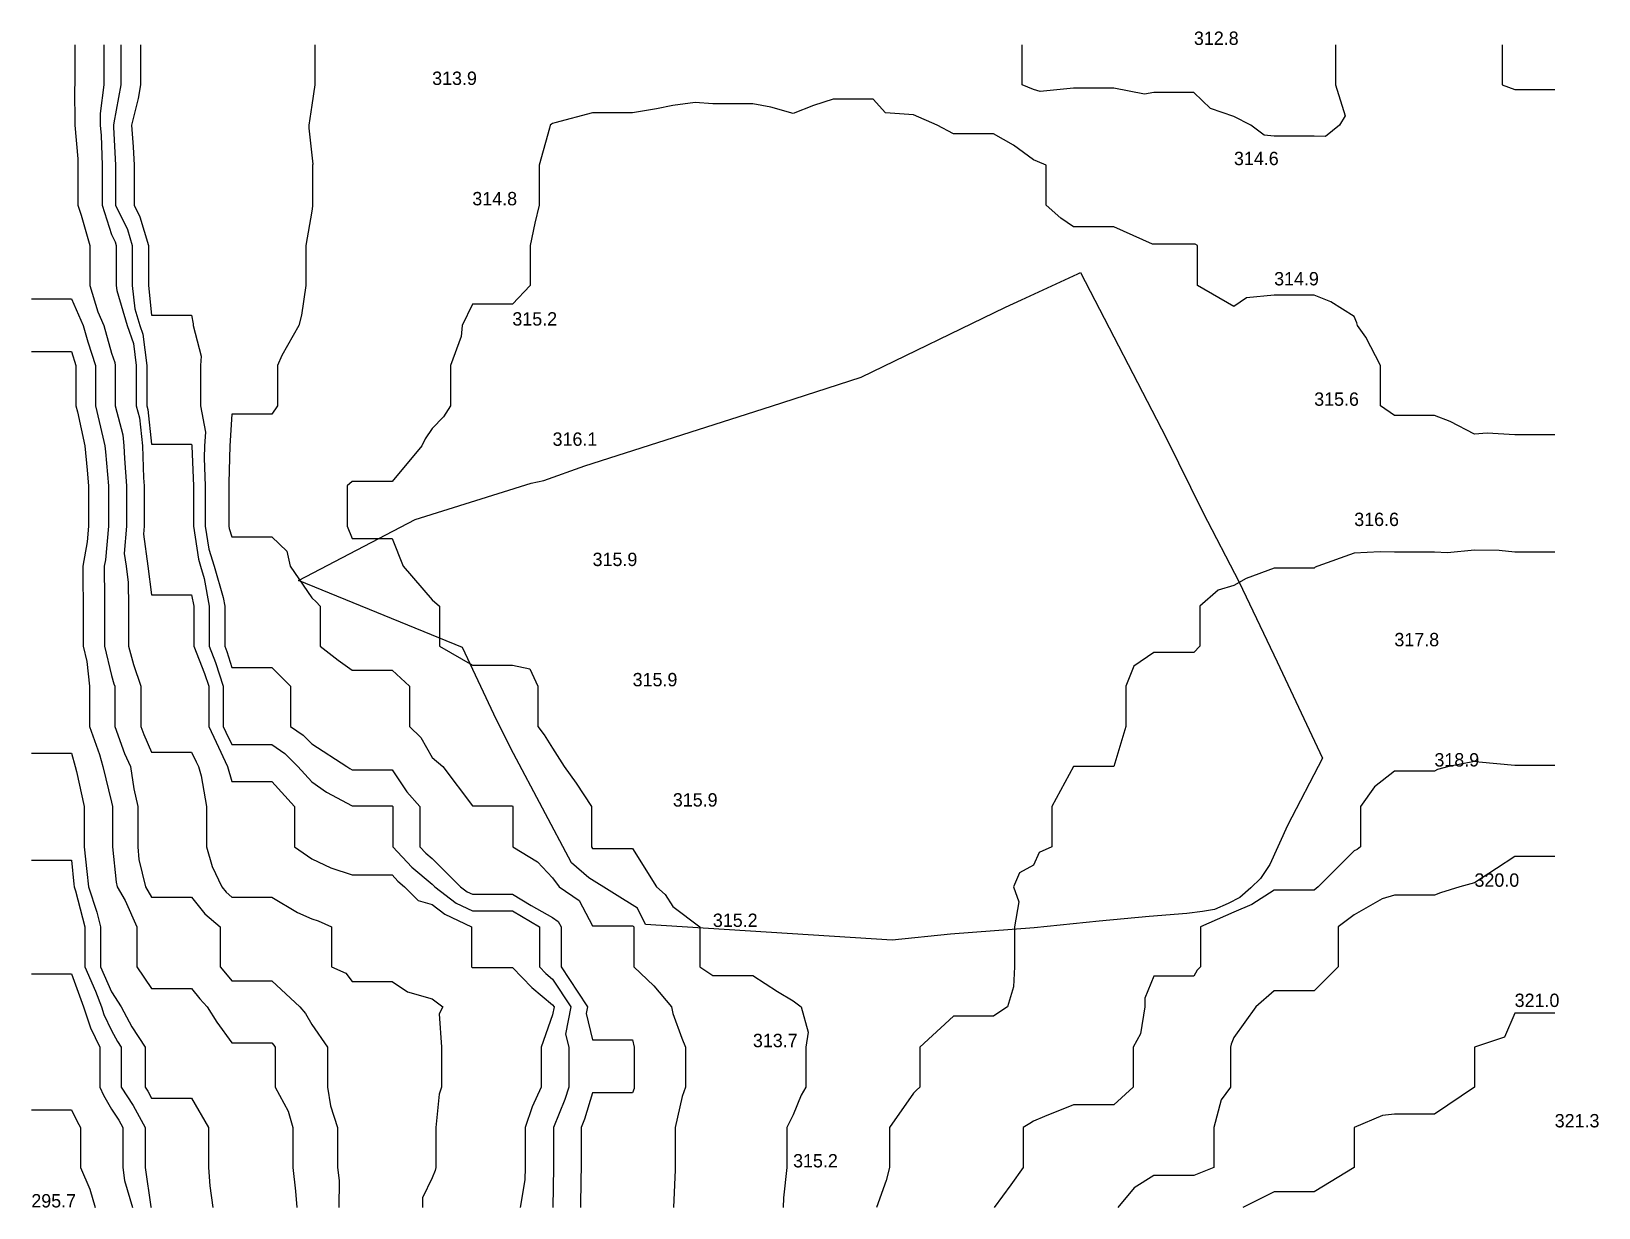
# Model space of a CAD drawing. Extents: x 0 to 117, y 0 to 88.
import ezdxf

# ---------------------------------------------------------------- set-up
doc = ezdxf.new("R2010")
doc.units = 0
for name, color, linetype in [('CONTOURS_MAJEURES', 3, 'CONTINUOUS'), ('CONTOURS_MINEURES', 8, 'CONTINUOUS'), ('PARCELLE', 4, 'CONTINUOUS'), ('POINTS_COTES', 7, 'CONTINUOUS')]:
    doc.layers.add(name, color=color, linetype=linetype)

msp = doc.modelspace()

# ---------------------------------------------------------------- linework, layer by layer
at = {"layer": 'CONTOURS_MAJEURES'}
for points in [[(6.685, 86.999), (6.685, 86.317), (6.685, 84.004), (6.183, 81.178), (6.139, 80.997), (6.15, 80.85), (6.296, 78.001), (6.296, 77.708), (6.296, 74.995), (7.2, 73.196), (7.555, 71.999), (7.555, 70.447), (7.555, 69.003), (7.744, 67.256), (8.123, 65.997), (8.347, 65.344), (8.643, 63.001), (8.643, 60.351), (8.643, 59.994), (8.717, 59.712), (8.999, 57.126), (11.868, 57.126), (11.996, 57.126), (12.016, 57.019), (12.015, 56.999), (12.014, 56.981), (12.137, 54.003), (12.137, 51.138), (12.137, 50.997), (12.51, 48.513), (12.669, 48.001), (12.941, 47.059), (13.308, 45.005), (13.308, 43.31), (13.308, 41.999), (13.793, 40.794), (14.36, 39.003), (14.36, 36.639), (14.36, 35.996), (14.565, 35.56), (15.003, 34.637), (16.362, 34.637), (17.999, 34.637), (18.975, 33.976), (19.933, 33.001), (20.995, 31.844), (22.085, 31.091), (24.002, 30.059), (26.945, 30.059), (26.999, 30.059), (27.02, 30.026), (27.039, 30.005), (27.039, 29.964), (27.039, 26.998), (28.476, 25.48), (29.995, 24.196), (30.188, 24.003), (31.782, 22.783), (33.002, 22.204), (34.795, 22.204), (35.998, 22.204), (38.03, 20.996), (38.03, 20.025), (38.03, 18), (38.511, 17.508), (39.005, 17.098), (40.366, 15.005), (39.978, 12.974), (40.215, 11.998), (40.215, 10.788), (40.215, 9.002), (39.926, 8.078), (39.067, 5.996), (39.067, 3.062), (39.067, 3), (39.026, 0.025), (39.026, 0.004)], [(0, 26), (0.998, 26), (2.996, 26), (3.189, 24.195), (3.21, 24.003), (3.312, 23.686), (4.006, 20.996), (4.006, 19.007), (4.006, 18), (4.804, 16.199), (5.241, 15.005), (5.434, 14.435), (6.003, 13.238), (6.439, 12.435), (6.721, 11.998), (6.721, 9.72), (6.721, 9.002), (7.625, 7.624), (8.528, 5.996), (8.528, 5.524), (8.528, 3), (8.941, 0.063), (8.957, 0.004)], [(113.999, 26.268), (113.268, 26.268), (111.002, 26.268), (109.631, 25.368), (107.995, 24.295), (106.906, 24.003), (105.445, 23.555), (104.999, 23.365), (104.363, 23.365), (102.003, 23.365), (101.087, 23.088), (98.996, 21.904), (97.797, 20.996), (97.797, 19.199), (97.797, 18), (95.999, 16.203), (94.801, 16.203), (93.003, 16.203), (91.628, 15.005), (89.996, 12.72), (89.779, 12.215), (89.728, 11.998), (89.728, 9.271), (89.728, 9.002), (89.05, 8.053), (88.498, 5.996), (88.498, 4.498), (88.498, 3), (87, 2.392), (84.612, 2.392), (84.003, 2.392), (82.529, 1.473), (81.313, 0.004)]]:
    msp.add_lwpolyline(points, dxfattribs=at)
at = {"layer": 'CONTOURS_MINEURES'}
for points in [[(3.246, 86.999), (3.246, 84.253), (3.246, 84.004), (3.217, 83.783), (3.261, 80.997), (3.475, 78.479), (3.491, 78.001), (3.491, 75.49), (3.491, 74.995), (3.728, 74.266), (4.365, 71.999), (4.365, 70.368), (4.365, 69.003), (4.968, 67.031), (5.423, 65.997), (6.003, 63.936), (6.242, 63.24), (6.272, 63.001), (6.272, 62.731), (6.272, 59.994), (6.837, 57.832), (6.928, 56.999), (6.959, 56.043), (7.117, 54.003), (7.117, 52.114), (7.117, 50.997), (6.954, 48.951), (7.087, 48.001), (7.243, 46.761), (7.259, 45.005), (7.259, 43.259), (7.259, 41.999), (7.636, 40.636), (8.189, 39.003), (8.189, 36.809), (8.189, 35.996), (8.407, 35.404), (8.999, 34.069), (10.927, 34.069), (11.996, 34.069), (12.337, 33.341), (12.499, 33.001), (12.698, 32.301), (13.119, 30.005), (13.119, 28.882), (13.119, 26.998), (13.524, 25.525), (14.251, 24.003), (14.587, 23.587), (15.003, 23.229), (15.774, 23.229), (17.999, 23.229), (19.922, 22.072), (20.995, 21.61), (21.459, 21.46), (22.473, 20.996), (22.473, 19.524), (22.473, 18), (23.525, 17.525), (24.002, 16.918), (25.085, 16.918), (26.999, 16.918), (28.141, 16.147), (29.995, 15.615), (30.792, 15.005), (30.508, 14.492), (30.687, 11.998), (30.687, 9.692), (30.687, 9.002), (30.509, 8.488), (30.26, 5.996), (30.26, 3.264), (30.26, 3), (30.231, 2.765), (29.995, 2.225), (29.283, 0.716), (29.271, 0.004)], [(5.417, 86.999), (5.417, 86.415), (5.417, 84.004), (5.138, 81.862), (5.152, 80.997), (5.219, 80.216), (5.292, 78.001), (5.292, 77.29), (5.292, 74.995), (6.003, 72.804), (6.272, 72.268), (6.352, 71.999), (6.352, 71.65), (6.352, 69.003), (6.394, 68.611), (7.181, 65.997), (7.645, 64.643), (7.853, 63.001), (7.853, 61.145), (7.853, 59.994), (8.09, 59.086), (8.318, 56.999), (8.396, 54.607), (8.442, 54.003), (8.442, 53.444), (8.442, 50.997), (8.394, 50.392), (8.728, 48.001), (8.999, 45.852), (9.846, 45.852), (11.996, 45.852), (12.147, 45.005), (12.147, 42.149), (12.147, 41.999), (12.965, 39.968), (13.27, 39.003), (13.27, 37.728), (13.27, 35.996), (13.822, 34.82), (14.685, 33.001), (15.003, 31.887), (16.885, 31.887), (17.999, 31.887), (19.686, 30.005), (19.686, 28.692), (19.686, 26.998), (20.995, 26.088), (22.409, 25.411), (24.002, 24.886), (26.115, 24.886), (26.999, 24.886), (27.428, 24.432), (27.936, 24.003), (28.958, 22.962), (29.995, 22.676), (30.947, 21.948), (32.95, 20.996), (32.95, 20.944), (32.95, 18), (33.002, 17.958), (33.044, 17.958), (35.998, 17.958), (37.46, 16.461), (39.005, 15.178), (39.118, 15.005), (39.005, 14.416), (38.149, 11.998), (38.149, 9.855), (38.149, 9.002), (37.47, 7.531), (36.951, 5.996), (36.951, 3.949), (36.951, 3), (36.938, 2.064), (36.585, 0.004)], [(8.169, 86.999), (8.169, 84.834), (8.169, 84.004), (7.988, 82.989), (7.494, 80.997), (7.619, 79.382), (7.689, 78.001), (7.689, 76.309), (7.689, 74.995), (8.127, 74.123), (8.759, 71.999), (8.759, 69.244), (8.759, 69.003), (8.999, 66.776), (9.776, 66.776), (11.996, 66.776), (12.117, 66.118), (12.111, 65.997), (12.715, 63.718), (12.654, 63.001), (12.654, 62.342), (12.654, 59.994), (13.025, 58.024), (12.963, 56.999), (12.934, 56.064), (13.018, 54.003), (13.018, 52.019), (13.018, 50.997), (13.277, 49.277), (13.675, 48.001), (14.353, 45.652), (14.469, 45.005), (14.469, 44.471), (14.469, 41.999), (14.622, 41.619), (15.003, 40.415), (16.587, 40.415), (17.999, 40.415), (19.395, 39.003), (19.395, 37.602), (19.395, 35.996), (20.349, 35.35), (20.995, 34.693), (23.616, 33.001), (23.844, 32.843), (24.002, 32.758), (24.245, 32.758), (26.999, 32.758), (28.09, 31.096), (29.078, 30.005), (29.078, 27.919), (29.078, 26.998), (29.523, 26.527), (29.995, 26.129), (32.115, 24.003), (32.618, 23.618), (33.002, 23.436), (33.567, 23.436), (35.998, 23.436), (37.395, 22.606), (39.005, 21.698), (39.42, 21.412), (39.643, 20.996), (39.643, 20.358), (39.643, 18), (40.896, 16.11), (41.614, 15.005), (41.523, 14.524), (42.001, 12.552), (44.446, 12.552), (44.998, 12.552), (45.118, 11.998), (45.118, 9.122), (45.118, 9.002), (45.103, 8.897), (44.998, 8.573), (44.57, 8.573), (42.001, 8.573), (41.388, 6.612), (41.134, 5.996), (41.134, 5.128), (41.134, 3), (41.121, 2.12), (41.092, 0.004)], [(21.21, 86.999), (21.21, 86.785), (21.21, 84.004), (20.995, 82.5), (20.77, 80.997), (20.759, 80.761), (20.995, 78.75), (21.058, 78.064), (21.048, 78.001), (21.048, 75.048), (21.048, 74.995), (21.049, 74.941), (20.995, 74.567), (20.546, 71.999), (20.546, 69.453), (20.546, 69.003), (20.214, 66.781), (20.023, 65.997), (18.748, 63.75), (18.412, 63.001), (18.412, 62.586), (18.412, 59.994), (17.999, 59.364), (15.633, 59.364), (15.003, 59.364), (14.86, 56.999), (14.773, 54.232), (14.782, 54.003), (14.782, 53.783), (14.782, 50.997), (14.811, 50.805), (15.003, 50.191), (15.808, 50.191), (17.999, 50.191), (19.112, 49.114), (19.366, 48.001), (20.995, 45.622), (21.321, 45.33), (21.608, 45.005), (21.608, 42.612), (21.608, 41.999), (22.953, 40.953), (24.002, 40.219), (25.218, 40.219), (26.999, 40.219), (28.289, 39.003), (28.289, 37.708), (28.289, 35.996), (29.158, 35.16), (29.995, 33.687), (30.782, 33.001), (33.002, 30.053), (35.951, 30.053), (35.998, 30.053), (36.03, 30.005), (36.03, 29.973), (36.03, 26.998), (37.881, 25.878), (39.005, 24.663), (39.505, 24.003), (40.984, 22.982), (42.001, 21.086), (44.908, 21.086), (44.998, 21.086), (45.046, 21.044), (45.075, 20.996), (45.075, 20.919), (45.075, 18), (46.586, 16.587), (47.902, 15.005), (48.005, 14.53), (48.68, 12.676), (48.945, 11.998), (48.945, 11.058), (48.945, 9.002), (48.7, 8.305), (48.19, 5.996), (48.19, 3.186), (48.19, 3), (48.186, 2.819), (48.059, 0.004)], [(97.586, 86.999), (97.586, 85.59), (97.586, 84.004), (98.311, 81.684), (97.894, 80.997), (96.844, 80.152), (95.999, 80.165), (95.167, 80.165), (93.003, 80.165), (92.251, 80.248), (91.262, 80.997), (89.996, 81.651), (88.228, 82.229), (87, 83.442), (84.564, 83.442), (84.003, 83.442), (83.305, 83.305), (80.996, 83.75), (80.744, 83.75), (78, 83.75), (75.498, 83.508), (75.004, 83.651), (74.136, 84.004), (74.136, 86.135), (74.136, 86.999)], [(110.077, 86.999), (110.077, 86.078), (110.077, 84.004), (111.002, 83.65), (113.646, 83.65), (113.999, 83.65)], [(113.999, 57.832), (113.165, 57.832), (111.002, 57.832), (108.956, 57.956), (107.995, 57.877), (106.169, 58.824), (104.999, 59.26), (104.265, 59.26), (102.003, 59.26), (100.973, 59.994), (100.973, 61.024), (100.973, 63.001), (99.855, 65.141), (99.25, 65.997), (99.193, 66.195), (98.996, 66.665), (97.233, 67.765), (95.999, 68.278), (95.276, 68.278), (93.003, 68.278), (90.936, 68.064), (89.996, 67.421), (87.272, 69.003), (87.272, 71.727), (87.272, 71.999), (87.083, 72.082), (87, 72.08), (84.084, 72.08), (84.003, 72.08), (83.903, 72.099), (80.996, 73.386), (79.609, 73.386), (78, 73.386), (77.045, 74.04), (75.931, 74.995), (75.931, 77.071), (75.931, 78.001), (75.288, 78.286), (75.004, 78.391), (73.5, 79.499), (71.997, 80.337), (71.336, 80.337), (69, 80.337), (67.783, 80.997), (66.004, 81.769), (63.911, 81.911), (62.997, 82.947), (61.944, 82.947), (60.001, 82.947), (58.533, 82.47), (57.004, 81.856), (55.334, 82.333), (53.997, 82.58), (52.42, 82.58), (51.001, 82.58), (49.686, 82.684), (48.005, 82.468), (46.791, 82.21), (44.998, 81.917), (42.919, 81.917), (42.001, 81.917), (39.172, 81.164), (39.005, 81.113), (38.926, 81.076), (38.817, 80.997), (38.774, 80.767), (38.003, 78.001), (38.003, 75.997), (38.003, 74.995), (37.669, 73.663), (37.325, 71.999), (37.325, 70.678), (37.325, 69.003), (35.998, 67.594), (34.406, 67.594), (33.002, 67.594), (32.25, 65.997), (32.177, 65.175), (31.376, 63.001), (31.376, 61.621), (31.376, 59.994), (30.835, 59.157), (29.995, 58.288), (29.475, 57.518), (29.211, 56.999), (26.999, 54.336), (26.666, 54.336), (24.002, 54.336), (23.63, 54.003), (23.63, 53.631), (23.63, 50.997), (24.002, 50.075), (26.077, 50.075), (26.999, 50.075), (27.816, 48.001), (29.995, 45.463), (30.553, 45.005), (30.553, 42.557), (30.553, 41.999), (33.002, 40.576), (34.575, 40.576), (35.998, 40.576), (37.305, 40.304), (37.893, 39.003), (37.893, 37.109), (37.893, 35.996), (38.369, 35.363), (39.005, 34.366), (39.873, 33.001), (40.764, 31.763), (41.921, 30.005), (41.921, 29.924), (41.921, 26.998), (42.001, 26.875), (44.875, 26.875), (44.998, 26.875), (46.782, 24.003), (47.432, 23.43), (48.005, 22.515), (50.016, 20.996), (50.016, 20.011), (50.016, 18), (51.001, 17.37), (51.632, 17.37), (53.997, 17.37), (55.848, 16.157), (57.004, 15.478), (57.596, 15.005), (58.136, 13.133), (57.96, 11.998), (57.96, 9.958), (57.96, 9.002), (57.604, 8.401), (57.004, 6.942), (56.544, 5.996), (56.544, 5.537), (56.544, 3), (56.277, 0.729), (56.259, 0.004)], [(0, 68.001), (0.998, 68.001), (2.996, 68.001), (3.877, 65.997), (4.22, 64.777), (4.794, 63.001), (4.794, 61.793), (4.794, 59.994), (5.361, 57.638), (5.503, 56.999), (5.546, 56.544), (5.766, 54.003), (5.766, 53.766), (5.766, 50.997), (5.54, 48.462), (5.455, 48.001), (5.475, 45.532), (5.48, 45.005), (5.48, 44.483), (5.48, 41.999), (6.003, 39.811), (6.178, 39.178), (6.237, 39.003), (6.237, 38.768), (6.237, 35.996), (6.98, 33.978), (7.414, 33.001), (7.665, 31.339), (7.963, 30.005), (7.963, 28.038), (7.963, 26.998), (8.055, 26.054), (8.533, 24.003), (8.999, 23.215), (9.784, 23.215), (11.996, 23.215), (12.987, 21.988), (14.138, 20.996), (14.138, 18.861), (14.138, 18), (14.525, 17.525), (15.003, 16.974), (16.973, 16.974), (17.999, 16.974), (20.098, 15.005), (20.512, 14.519), (20.995, 13.693), (22.167, 11.998), (22.167, 10.17), (22.167, 9.002), (22.381, 7.617), (22.912, 5.996), (22.912, 4.086), (22.912, 3), (23.031, 2.033), (23, 0.004)], [(0, 64.06), (1.058, 64.06), (2.996, 64.06), (3.338, 63.001), (3.338, 60.337), (3.338, 59.994), (3.446, 59.546), (4.011, 56.999), (4.182, 55.185), (4.285, 54.003), (4.285, 52.285), (4.285, 50.997), (4.18, 49.817), (3.842, 48.001), (3.849, 47.151), (3.872, 45.005), (3.872, 42.875), (3.872, 41.999), (4.146, 40.853), (4.354, 39.003), (4.354, 37.354), (4.354, 35.996), (5.092, 33.908), (5.352, 33.001), (6.003, 30.343), (6.078, 30.005), (6.078, 29.929), (6.078, 26.998), (6.338, 24.337), (6.416, 24.003), (7.019, 22.983), (7.894, 20.996), (7.894, 19.891), (7.894, 18), (8.999, 16.386), (10.381, 16.386), (11.996, 16.386), (12.616, 15.623), (13.152, 15.005), (13.874, 13.876), (15.003, 12.332), (17.666, 12.332), (17.999, 12.332), (18.152, 12.152), (18.242, 11.998), (18.242, 11.755), (18.242, 9.002), (19.219, 7.22), (19.575, 5.996), (19.575, 4.576), (19.575, 3), (19.769, 1.231), (19.855, 0.004)], [(113.999, 49.044), (112.046, 49.044), (111.002, 49.044), (109.837, 49.162), (107.995, 49.184), (105.984, 48.986), (104.999, 49.043), (103.957, 49.043), (102.003, 49.043), (100.941, 49.058), (98.996, 48.969), (96.26, 48.001), (96.08, 47.92), (95.999, 47.843), (95.842, 47.843), (93.003, 47.843), (90.921, 47.079), (89.996, 46.548), (88.811, 46.19), (87.449, 45.005), (87.449, 44.554), (87.449, 41.999), (87, 41.526), (84.476, 41.526), (84.003, 41.526), (82.5, 40.501), (81.912, 39.003), (81.912, 36.911), (81.912, 35.996), (80.996, 33.001), (78, 33.001), (76.377, 30.005), (76.377, 28.627), (76.377, 26.998), (75.426, 26.576), (75.004, 25.625), (73.947, 25.055), (73.5, 24.003), (73.887, 22.886), (73.572, 20.996), (73.572, 19.427), (73.572, 18), (73.5, 16.503), (73.052, 15.005), (72.409, 14.593), (71.997, 14.314), (69.689, 14.314), (69, 14.314), (66.491, 11.998), (66.491, 9.489), (66.491, 9.002), (66.229, 8.776), (66.004, 8.563), (64.219, 5.996), (64.219, 4.217), (64.219, 3), (63.968, 2.033), (63.25, 0.004)], [(0, 34.011), (1.01, 34.011), (2.996, 34.011), (3.285, 33.001), (3.379, 32.619), (3.956, 30.005), (3.956, 27.958), (3.956, 26.998), (4.152, 25.155), (4.28, 24.003), (4.895, 22.104), (5.181, 20.996), (5.181, 20.177), (5.181, 18), (6.003, 16.145), (6.727, 15.005), (7.528, 13.529), (8.515, 11.998), (8.515, 11.514), (8.515, 9.002), (8.707, 8.709), (8.999, 8.182), (9.816, 8.182), (11.996, 8.182), (13.262, 5.996), (13.262, 4.261), (13.262, 3), (13.366, 1.635), (13.589, 0.004)], [(113.999, 33.078), (113.921, 33.078), (111.002, 33.078), (108.317, 33.322), (107.995, 33.37), (106.069, 33.001), (105.219, 32.78), (104.999, 32.644), (104.642, 32.644), (102.003, 32.644), (100.519, 31.483), (99.474, 30.005), (99.474, 27.477), (99.474, 26.998), (99.206, 26.789), (98.996, 26.699), (97.647, 25.351), (96.299, 24.003), (95.999, 23.749), (93.256, 23.749), (93.003, 23.749), (91.335, 22.664), (89.996, 22.092), (87.499, 20.996), (87.499, 20.497), (87.499, 18), (87.238, 17.762), (87, 17.301), (86.301, 17.301), (84.003, 17.301), (83.332, 15.674), (83.325, 15.005), (83.01, 12.992), (82.46, 11.998), (82.46, 10.461), (82.46, 9.002), (80.996, 7.678), (79.32, 7.678), (78, 7.678), (75.826, 6.821), (75.004, 6.474), (74.717, 6.282), (74.224, 5.996), (74.224, 5.219), (74.224, 3), (73.304, 1.698), (72.053, 0.004)], [(0, 17.489), (2.484, 17.489), (2.996, 17.489), (3.905, 15.005), (4.435, 13.436), (5.119, 11.998), (5.119, 9.883), (5.119, 9.002), (5.409, 8.409), (6.003, 7.362), (6.544, 6.538), (6.845, 5.996), (6.845, 3.842), (6.845, 3), (6.982, 2.021), (7.564, 0.004)], [(113.999, 14.542), (111.463, 14.542), (111.002, 14.542), (110.25, 12.75), (107.995, 11.998), (107.995, 9.002), (104.999, 6.979), (102.982, 6.979), (102.003, 6.979), (101.121, 6.877), (98.996, 5.996), (98.996, 3), (95.999, 1.169), (94.834, 1.169), (93.003, 1.169), (90.664, 0.004)], [(0, 7.319), (1.678, 7.319), (2.996, 7.319), (3.431, 6.431), (3.678, 5.996), (3.678, 5.316), (3.678, 3), (4.369, 1.372), (4.766, 0.004)]]:
    msp.add_lwpolyline(points, dxfattribs=at)
at = {"layer": 'PARCELLE'}
msp.add_lwpolyline([(20, 46.914), (28.718, 51.486), (37.395, 54.199), (38.357, 54.412), (41.413, 55.502), (55.39, 59.961), (62.093, 62.127), (72.905, 67.364), (74.089, 67.916), (78.301, 69.858), (78.501, 69.956), (84.923, 57.598), (87.658, 52.046), (90.384, 46.803), (93.237, 40.84), (96.632, 33.625), (94.01, 28.577), (92.692, 25.677), (91.976, 24.623), (91.27, 23.918), (90.426, 23.194), (89.554, 22.739), (88.541, 22.296), (87.63, 22.152), (86.459, 22), (83.648, 21.768), (79.896, 21.422), (75.053, 20.932), (68.791, 20.452), (64.418, 20), (45.957, 21.185), (45.354, 22.398), (41.719, 24.668), (40.426, 25.786), (36.088, 33.986), (34.814, 36.501), (32.258, 41.912), (20, 46.914)], close=True, dxfattribs=at)

# ---------------------------------------------------------------- texts
at = {"layer": 'POINTS_COTES'}
for s, p in [('312.8', (87, 86.999)), ('313.9', (29.995, 84.004)), ('314.6', (89.996, 78.001)), ('314.8', (33.002, 74.995)), ('314.9', (93.003, 69.003)), ('315.2', (35.998, 65.997)), ('315.6', (95.999, 59.994)), ('316.1', (39.005, 56.999)), ('316.6', (98.996, 50.997)), ('315.9', (42.001, 48.001)), ('317.8', (102.003, 41.999)), ('315.9', (44.998, 39.003)), ('318.9', (104.999, 33.001)), ('315.9', (48.005, 30.005)), ('320.0', (107.995, 24.003)), ('315.2', (51.001, 20.996)), ('321.0', (111.002, 15.005)), ('313.7', (53.997, 11.998)), ('321.3', (113.999, 5.996)), ('315.2', (57.004, 3)), ('295.7', (0, 0.004))]:
    msp.add_text(s, height=1, dxfattribs=at).set_placement(p)

doc.saveas('drawing.dxf')
